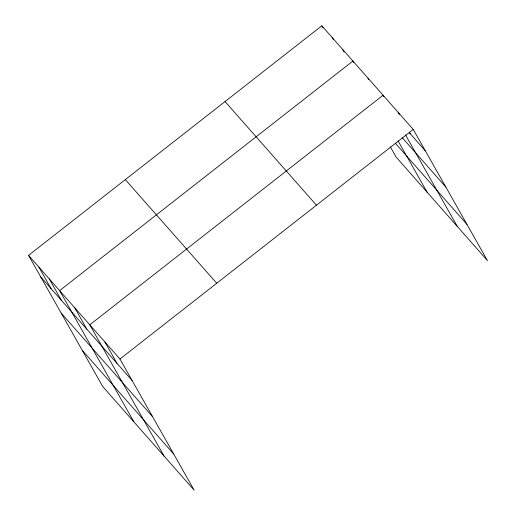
<?xml version="1.0" encoding="UTF-8"?>
<svg xmlns="http://www.w3.org/2000/svg" width="516" height="516" viewBox="0 0 516 516"><rect width="100%" height="100%" fill="white"/><g stroke="black" fill="none" stroke-linecap="round" stroke-linejoin="round"><path stroke-width="0.77" d="M28.541 255.381L119.951 359.02L194.171 490.2L102.755 386.561L28.541 255.381L321.829 25.8L413.245 129.439L487.459 260.619L396.049 156.98L390.36 146.918M119.951 359.02L413.245 129.439M409.265 132.625L425.384 150.904M402.183 137.579L445.869 187.108M395.25 143.087L466.974 224.415M225.047 101.562L316.456 205.2M125.324 179.62L216.739 283.258M40.68 276.847L132.096 380.486M61.165 313.051L152.581 416.689M82.27 350.351L173.686 453.996M398.159 112.34L399.332 114.417M409.517 132.419L410.304 133.799M383.859 96.621L383.078 95.241L89.784 324.822L164.004 456.002M405.46 134.805L457.292 226.414M367.992 78.135L368.779 79.522M353.692 62.423L352.912 61.036L59.617 290.618L133.838 421.798M398.042 140.81L427.125 192.216M342.553 49.291L344.12 52.058M332.188 37.545L333.368 39.622M321.829 25.8L323.003 27.877M104.871 341.921L117.009 363.38M74.704 307.717L86.843 329.182M49.259 278.872L61.404 300.338M38.9 267.127L51.045 288.592"/></g></svg>
